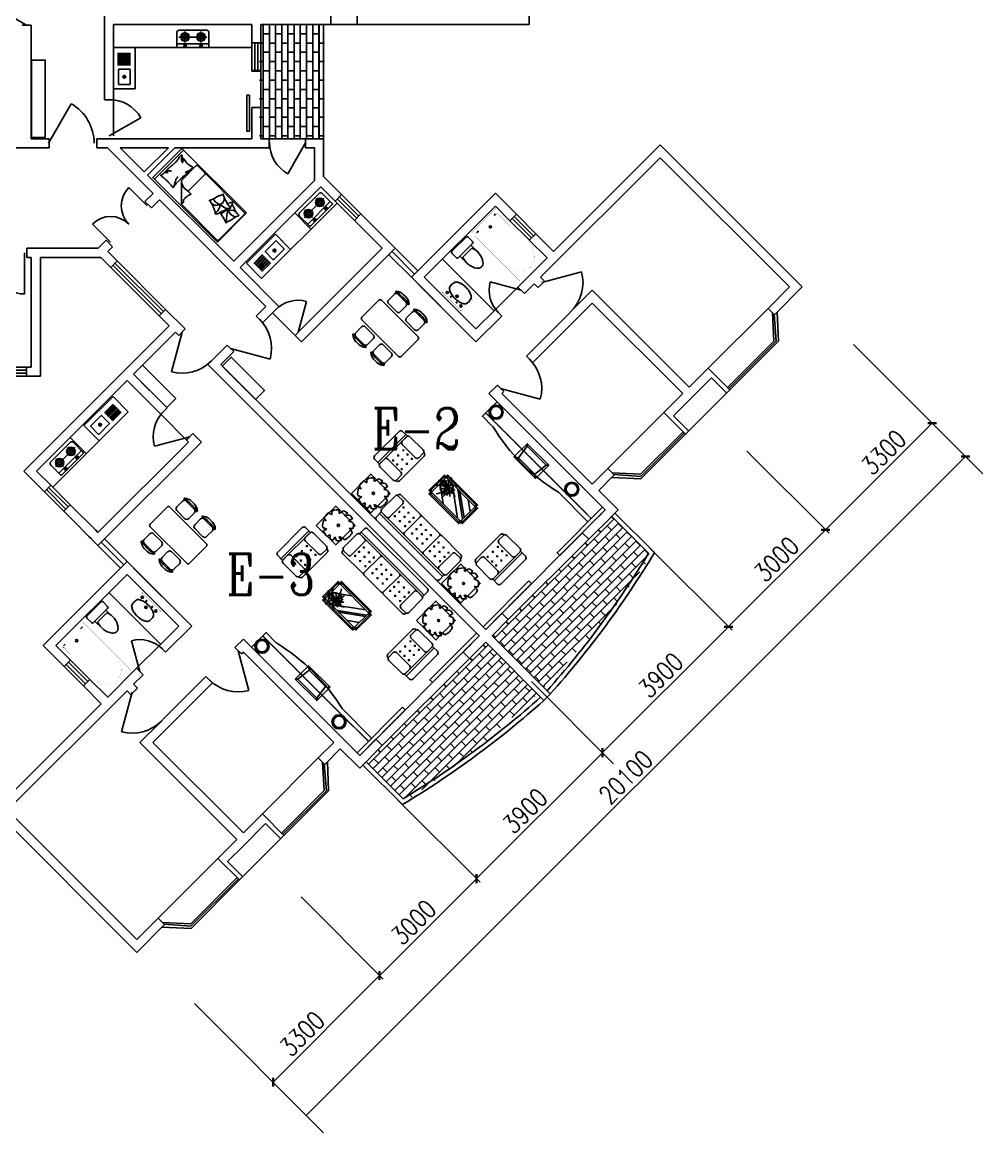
# Model space of a CAD drawing. Header units: millimetres. Extents: x 1146 to 47660, y 469 to 39299.
# Drawn here: x 26638 to 47660, y 734 to 25046 of the extents above; entities that cross this region are included whole.
import ezdxf
from ezdxf.enums import TextEntityAlignment as Align

# ---------------------------------------------------------------- set-up
doc = ezdxf.new("R2010")
doc.units = ezdxf.units.MM
doc.linetypes.add('DASH', pattern=[0.35, 0.25, -0.1])
for name, color, linetype in [('AXIS', 3, 'Continuous'), ('DOTE', 1, 'Continuous'), ('GROUND', 2, 'Continuous'), ('J', 8, 'Continuous'), ('JZ', 3, 'Continuous'), ('PJ', 8, 'Continuous'), ('PUB_DIM', 3, 'Continuous'), ('PUB_TEXT', 7, 'Continuous'), ('PUB_WINDW', 7, 'Continuous'), ('TOILET', 7, 'Continuous'), ('WALL', 255, 'Continuous'), ('WINDOW', 2, 'Continuous'), ('WINDOW_TEXT', 7, 'Continuous')]:
    doc.layers.add(name, color=color, linetype=linetype)
doc.layers.get('DOTE').off()
doc.styles.add('_ROMANC', font='ROMANC.shx', dxfattribs={"width": 0.75})
doc.styles.add('DIM_FONT', font='SIMPLEX', dxfattribs={"width": 0.8})
doc.styles.add('SIMPLEX', font='SIMPLEX.SHX')
doc.styles.get("Standard").update_dxf_attribs({"font": 'arial.ttf'})

# ---------------------------------------------------------------- blocks, each defined once
blk = doc.blocks.new('_DIMX')
at = {"const_width": 50}
blk.add_lwpolyline([(-70, -70), (70, 70)], dxfattribs=at)
blk = doc.blocks.new('M_E4')
for p, q in [((670, -80), (670, -137)), ((670, -86), (670, -97)), ((670, -663), (670, -614))]:
    blk.add_line(p, q)
at = {"const_width": 1.5}
for points in [[(-750, -750), (-750, 0)], [(-750, 0), (750, 0)], [(750, 0), (750, -750)], [(608, -56), (640, -56)], [(670, -90), (670, -656)], [(670, -663), (670, -655)], [(750, -750), (-750, -750)]]:
    blk.add_lwpolyline(points, dxfattribs=at)
for points in [[(-399, -56, 0.930688), (-388, -693, 0.930688)], [(670, -86, 0.414214), (640, -56, 0.414214)], [(670, -90, 0.041784), (670, -85, 0.412615)], [(640, -693, 0.414214), (670, -663, 0.414214)]]:
    blk.add_lwpolyline(points, format="xyb", dxfattribs=at)
at = {"const_width": 1.5, "flags": 128}
for points in [[(-399, -56), (608, -56)], [(-399, -694), (645, -692)]]:
    blk.add_lwpolyline(points, dxfattribs=at)
for radius in [25, 23]:
    blk.add_circle((550, -381), radius)
blk.add_arc((640, -663), 30, 270, 280.176)
at = {"width": 0.8, "flags": 9}
for tag in ['XSIZE', 'YSIZE']:
    blk.add_attdef(tag, (0, 0), '', height=0.5, dxfattribs=at)
blk = doc.blocks.new('M_E24TTP')
at = {"layer": 'TOILET', "color": 7}
for p, q in [((-170, 200), (-170, 430)), ((-140, 260), (140, 260)), ((170, 200), (170, 430)), ((-250, 30), (-250, 170)), ((-220, 200), (220, 200)), ((220, 0), (-220, 0)), ((250, 170), (250, 30))]:
    blk.add_line(p, q, dxfattribs=at)
for centre, radius, start, end in [((227, 413), 398, 143.3619, 202.5495), ((0, 590), 110, 33.4509, 146.5491), ((-227, 413), 398, 337.4505, 36.6381), ((-220, 170), 30, 90, 180), ((-220, 30), 30, 180, 270), ((220, 170), 30, 0, 90), ((220, 30), 30, 270, 0)]:
    blk.add_arc(centre, radius, start, end, dxfattribs=at)
at = {"style": 'DIM_FONT', "width": 0.8, "flags": 9}
for tag in ['XSIZE', 'YSIZE']:
    blk.add_attdef(tag, (0, 0), '', height=0.5, dxfattribs=at)
blk = doc.blocks.new('_E12ARX')
at = {"layer": 'J'}
for p, q in [((-450, 0), (-450, -471)), ((450, 0), (-450, 0)), ((450, -471), (450, 0)), ((450, 0), (450, -300)), ((-63, -103), (-336, -103)), ((-63, -132), (-336, -132)), ((-63, -153), (-336, -153)), ((-63, -182), (-336, -182)), ((-63, -203), (-336, -203)), ((-63, -232), (-336, -232)), ((22, -119), (22, -351)), ((347, -107), (34, -107)), ((359, -351), (359, -119)), ((450, -471), (-450, -471)), ((-63, -253), (-336, -253)), ((-63, -282), (-336, -282)), ((-63, -303), (-336, -303)), ((-63, -332), (-336, -332)), ((-63, -353), (-336, -353)), ((34, -363), (347, -363))]:
    blk.add_line(p, q, dxfattribs=at)
for points, const_width in [([(10, -113), (10, -357)], 2), ([(10, -113), (28, -95)], 1.91), ([(353, -95), (28, -95)], 1.8), ([(353, -95), (370, -113)], 1.91), ([(370, -357), (370, -113)], 2), ([(28, -375), (10, -357)], 1.91), ([(28, -375), (353, -375)], 1.8), ([(370, -357), (353, -375)], 1.91)]:
    blk.add_lwpolyline(points, dxfattribs=dict(at, const_width=const_width))
for points in [[(22, -119), (23, -115), (25, -111), (28, -109), (32, -107), (34, -107)], [(216, -235), (215, -245), (209, -255), (202, -261), (192, -265), (182, -265), (172, -261), (164, -255), (159, -245), (157, -235), (159, -225), (164, -215), (172, -209), (182, -205), (192, -205), (202, -209), (209, -215), (215, -225), (216, -235)], [(206, -235), (205, -242), (201, -248), (196, -252), (190, -254), (183, -254), (177, -252), (172, -248), (169, -242), (168, -235), (169, -228), (172, -222), (177, -218), (183, -215), (190, -215), (196, -218), (201, -222), (205, -228), (206, -235)], [(347, -107), (351, -108), (354, -110), (357, -113), (358, -117), (359, -119)], [(34, -363), (30, -362), (26, -360), (24, -357), (22, -353), (22, -351)], [(359, -351), (358, -355), (356, -358), (353, -361), (349, -363), (347, -363)]]:
    blk.add_lwpolyline(points, dxfattribs=at)
at = {"style": 'DIM_FONT', "width": 0.8, "flags": 9}
for tag in ['XSIZE', 'YSIZE']:
    blk.add_attdef(tag, (0, 0), '', height=0.5, dxfattribs=at)
blk = doc.blocks.new('M_C46QQU')
for p, q in [((-925, 770), (-327, 770)), ((-298, 740), (-298, 230)), ((-269, 770), (269, 770)), ((298, 740), (298, 230)), ((327, 770), (925, 770)), ((-1008, 250), (-1008, 661)), ((-975, 711), (-975, 720)), ((-958, 711), (-818, 711)), ((-768, 661), (-768, 250)), ((-713, 627), (-683, 597)), ((-683, 627), (-713, 597)), ((-713, 500), (-683, 469)), ((-683, 500), (-713, 469)), ((-556, 627), (-526, 597)), ((-526, 627), (-556, 597)), ((-556, 500), (-526, 469)), ((-526, 500), (-556, 469)), ((-398, 627), (-368, 597)), ((-368, 627), (-398, 597)), ((-398, 500), (-368, 469)), ((-368, 500), (-398, 469)), ((-138, 627), (-168, 597)), ((-168, 627), (-138, 597)), ((-138, 500), (-168, 469)), ((-168, 500), (-138, 469)), ((20, 627), (-11, 597)), ((-11, 627), (20, 597)), ((20, 500), (-11, 469)), ((-11, 500), (20, 469)), ((177, 627), (147, 597)), ((147, 627), (177, 597)), ((177, 500), (147, 469)), ((147, 500), (177, 469)), ((368, 627), (398, 597)), ((398, 627), (368, 597)), ((368, 500), (398, 469)), ((398, 500), (368, 469)), ((526, 627), (556, 597)), ((556, 627), (526, 597)), ((526, 500), (556, 469)), ((556, 500), (526, 469)), ((683, 627), (713, 597)), ((713, 627), (683, 597)), ((683, 500), (713, 469)), ((713, 500), (683, 469)), ((768, 661), (768, 250)), ((958, 711), (818, 711)), ((975, 711), (975, 720)), ((1008, 250), (1008, 661)), ((-713, 363), (-683, 332)), ((-683, 363), (-713, 332)), ((-526, 363), (-556, 332)), ((-556, 363), (-526, 332)), ((-398, 363), (-368, 332)), ((-368, 363), (-398, 332)), ((-138, 363), (-168, 332)), ((-168, 363), (-138, 332)), ((-11, 363), (20, 332)), ((20, 363), (-11, 332)), ((177, 363), (147, 332)), ((147, 363), (177, 332)), ((368, 363), (398, 332)), ((398, 363), (368, 332)), ((556, 363), (526, 332)), ((526, 363), (556, 332)), ((683, 363), (713, 332)), ((713, 363), (683, 332)), ((-975, 50), (-975, 203)), ((975, 200), (-975, 200)), ((975, 150), (-975, 150)), ((-818, 200), (-958, 200)), ((925, 0), (-925, 0)), ((818, 200), (958, 200)), ((975, 200), (975, 50))]:
    blk.add_line(p, q)
for centre, radius, start, end in [((-925, 720), 50, 90, 180), ((-328, 740), 30, 360, 90), ((-268, 740), 30, 90, 180), ((268, 740), 30, 0, 90), ((328, 740), 30, 90, 180), ((925, 720), 50, 360, 90), ((-958, 661), 50, 90, 180), ((-818, 661), 50, 0, 90), ((818, 661), 50, 90, 180), ((958, 661), 50, 0, 90), ((-958, 250), 50, 180, 270), ((-818, 250), 50, 270, 0), ((818, 250), 50, 180, 270), ((958, 250), 50, 270, 0), ((-925, 50), 50, 180, 270), ((-328, 230), 30, 270, 0), ((-268, 230), 30, 180, 270), ((268, 230), 30, 270, 360), ((328, 230), 30, 180, 270), ((925, 50), 50, 270, 0)]:
    blk.add_arc(centre, radius, start, end)
at = {"style": 'DIM_FONT', "width": 0.8, "flags": 9}
for tag in ['XSIZE', 'YSIZE']:
    blk.add_attdef(tag, (0, 0), '', height=0.5, dxfattribs=at)
blk = doc.blocks.new('M_C57NTX')
for p, q in [((-427, 268), (-471, 224)), ((-399, 268), (-471, 196)), ((-446, 283), (-446, 278)), ((-436, 293), (473, 293)), ((-436, 268), (473, 268)), ((436, 268), (509, 196)), ((465, 268), (509, 224)), ((483, 283), (483, 278)), ((-496, -226), (-496, 233)), ((-486, 243), (-481, 243)), ((-471, -226), (-471, 233)), ((-431, 72), (-217, 228)), ((-431, -116), (43, 228)), ((-431, -159), (102, 228)), ((-336, -222), (283, 228)), ((106, -222), (469, 42)), ((509, 233), (509, -226)), ((524, 243), (519, 243)), ((534, 233), (534, -226)), ((-486, -236), (-481, -236)), ((-399, -262), (-471, -189)), ((-427, -262), (-471, -218)), ((436, -262), (509, -189)), ((465, -262), (509, -218)), ((524, -236), (519, -236)), ((-446, -277), (-446, -272)), ((473, -262), (-436, -262)), ((473, -287), (-436, -287)), ((483, -277), (483, -272))]:
    blk.add_line(p, q)
blk.add_lwpolyline([(-431, -222), (-431, 228), (469, 228), (469, -222)], close=True)
at = {"const_width": 12}
for points in [[(123, 120, 1), (135, 120, 1)], [(189, 24, 1), (201, 24, 1)], [(225, 150, 1), (237, 150, 1)], [(253, 126, 1), (265, 126, 1)], [(264, 18, 1), (276, 18, 1)], [(277, 84, 1), (289, 84, 1)], [(288, 107, 1), (300, 107, 1)], [(294, 93, 1), (306, 93, 1)], [(297, 74, 1), (309, 74, 1)], [(305, 18, 1), (317, 18, 1)], [(308, 87, 1), (320, 87, 1)], [(409, 163, 1), (421, 163, 1)], [(418, 27, 1), (430, 27, 1)], [(486, 90, 1), (498, 90, 1)], [(220, -38, 1), (232, -38, 1)], [(324, -108, 1), (336, -108, 1)]]:
    blk.add_lwpolyline(points, format="xyb", close=True, dxfattribs=at)
blk.add_circle((308, 86), 144)
for centre, radius, start, end in [((-436, 283), 10, 90, 180), ((-436, 278), 10, 180, 270), ((109, 83), 193, 6.9904, 78.0284), ((781, 125), 490, 163.8561, 179.1105), ((156, 293), 219, 342.9456, 6.4814), ((473, 283), 10, 0, 90), ((473, 278), 10, 270, 0), ((-486, 233), 10, 90, 180), ((-481, 233), 10, 0, 90), ((228, -157), 293, 78.5516, 130.9815), ((280, -402), 502, 88.3286, 108.729), ((344, -194), 291, 103.0452, 139.7766), ((110, -88), 259, 48.7581, 83.8624), ((364, -84), 190, 114.0956, 166.2953), ((176, 42), 126, 28.8901, 78.4579), ((482, -98), 260, 134.4861, 189.3762), ((613, -62), 346, 155.0888, 185.9637), ((267, -555), 642, 70.5249, 87.8244), ((624, 28), 325, 171.2496, 218.2333), ((-395, 504), 810, 328.9873, 340.361), ((421, -27), 169, 62.9909, 135.9102), ((404, -128), 234, 53.3231, 115.7633), ((-1013, -1156), 1790, 39.0488, 42.6799), ((448, -69), 233, 85.8741, 126.9558), ((269, -208), 287, 31.315, 82.1378), ((519, 233), 10, 90, 180), ((524, 233), 10, 0, 90), ((-486, -226), 10, 180, 270), ((-481, -226), 10, 270, 0), ((519, -226), 10, 180, 270), ((524, -226), 10, 270, 0), ((-436, -272), 10, 90, 180), ((-436, -277), 10, 180, 270), ((473, -272), 10, 0, 90), ((473, -277), 10, 270, 0)]:
    blk.add_arc(centre, radius, start, end)
at = {"style": 'DIM_FONT', "width": 0.8, "flags": 9}
for tag in ['XSIZE', 'YSIZE']:
    blk.add_attdef(tag, (0, 0), '', height=0.5, dxfattribs=at)
blk = doc.blocks.new('M_C56KIS')
for p, q in [((62, 318), (72, 242)), ((72, 242), (101, 299)), ((101, 299), (101, 299))]:
    blk.add_line(p, q)
blk.add_lwpolyline([(294, 325), (294, -275), (-306, -275), (-306, 325)], close=True)
blk.add_circle((-46, -16), 24.7)
for centre, radius, start, end in [((-46, -12), 340, 112.0103, 142.6392), ((-371, -22), 380, 45.9782, 58.5315), ((-666, 365), 570, 348.5728, 356.6649), ((-46, -12), 348, 72.0426, 98.475), ((-46, -12), 341, 37.2751, 64.8245), ((-277, -88), 115, 97.3912, 159.6952), ((-332, -105), 143, 71.8009, 110.5991), ((-46, -12), 338, 154.3498, 173.0356), ((-402, 850), 718, 274.1465, 282.1238), ((-307, 139), 56.5, 8.941, 100.0107), ((207, 198), 84.2, 254.8555, 310.96), ((82, 215), 145, 319.7203, 351.7151), ((-46, -12), 345, 0.5321, 25.5856), ((-46, -12), 342, 185.9236, 201.5277), ((-287, -214), 106, 81.8314, 131.8278), ((-119, -230), 194, 141.6582, 174.3093), ((-46, -12), 333, 216.594, 237.4464), ((-456, -26), 353, 310.8536, 325.193), ((259, -243), 425, 177.9455, 193.2146), ((1320, -611), 1274, 161.2865, 167.5451), ((-13, -284), 151, 354.7323, 32.8544), ((-46, -12), 339, 302.6098, 320.6752), ((1199, 167), 1058, 196.6397, 201.9099), ((262, -63), 99.6, 227.0454, 270.9651), ((241, 102), 125, 263.2775, 297.8128), ((333, 45), 131, 215.3868, 249.7411), ((-46, -12), 344, 334.0767, 348.9021), ((-46, -12), 346, 251.5307, 290.63)]:
    blk.add_arc(centre, radius, start, end)
at = {"style": 'DIM_FONT', "width": 0.8, "flags": 9}
for tag in ['XSIZE', 'YSIZE']:
    blk.add_attdef(tag, (0, 0), '', height=0.5, dxfattribs=at)
blk = doc.blocks.new('M_C47JEV')
for p, q in [((381, 770), (-381, 770)), ((-465, 250), (-465, 661)), ((-431, 711), (-431, 720)), ((-415, 711), (-275, 711)), ((-225, 661), (-225, 250)), ((-136, 606), (-166, 637)), ((-166, 606), (-136, 637)), ((-136, 469), (-166, 499)), ((-166, 469), (-136, 499)), ((-9, 606), (21, 637)), ((21, 606), (-9, 637)), ((21, 469), (-9, 499)), ((-9, 469), (21, 499)), ((179, 606), (149, 637)), ((149, 606), (179, 637)), ((179, 469), (149, 499)), ((149, 469), (179, 499)), ((225, 661), (225, 250)), ((415, 711), (275, 711)), ((431, 711), (431, 720)), ((465, 250), (465, 661)), ((-136, 342), (-166, 372)), ((-166, 342), (-136, 372)), ((21, 342), (-9, 372)), ((-9, 342), (21, 372)), ((179, 342), (149, 372)), ((149, 342), (179, 372)), ((-431, 50), (-431, 203)), ((431, 200), (-431, 200)), ((431, 150), (-431, 150)), ((-275, 200), (-415, 200)), ((381, 0), (-381, 0)), ((275, 200), (415, 200)), ((431, 200), (431, 50))]:
    blk.add_line(p, q)
for centre, start, end in [((-381, 720), 90, 180), ((381, 720), 360, 90), ((-415, 661), 90, 180), ((-275, 661), 0, 90), ((275, 661), 90, 180), ((415, 661), 0, 90), ((-415, 250), 180, 270), ((-275, 250), 270, 0), ((275, 250), 180, 270), ((415, 250), 270, 0), ((-381, 50), 180, 270), ((381, 50), 270, 0)]:
    blk.add_arc(centre, 50, start, end)
at = {"style": 'DIM_FONT', "width": 0.8, "flags": 9}
for tag in ['XSIZE', 'YSIZE']:
    blk.add_attdef(tag, (0, 0), '', height=0.5, dxfattribs=at)
blk = doc.blocks.new('_DBLK')
blk.add_line((-0.5, 0), (0, -0.866))
blk.add_arc((-0.5, 0), 1, 300, 0)
at = {"style": 'SIMPLEX', "flags": 9}
blk.add_attdef('A', text='', height=1, dxfattribs=at).set_placement((0, 1.5), align=Align.MIDDLE)
blk = doc.blocks.new('_C12TBP')
at = {"layer": 'J'}
blk.add_lwpolyline([(0, 343), (423, 343), (423, -343), (0, -343)], close=True, dxfattribs=at)
for points in [[(0, 343), (59, 267), (59, -261), (0, -343)], [(59, 261), (382, 302), (423, 343)], [(382, 302), (382, -302)], [(59, -261), (382, -302), (423, -343)]]:
    blk.add_lwpolyline(points, dxfattribs=at)
at = {"style": 'DIM_FONT', "width": 0.8, "flags": 9}
for tag in ['XSIZE', 'YSIZE']:
    blk.add_attdef(tag, (0, 0), '', height=0.5, dxfattribs=at)
blk = doc.blocks.new('_WBLK')
for p, q in [((-0.5, 0.5), (0.5, 0.5)), ((0.5, 0.167), (-0.5, 0.167)), ((0.5, -0.167), (-0.5, -0.167)), ((-0.5, -0.5), (0.5, -0.5))]:
    blk.add_line(p, q)
at = {"style": 'SIMPLEX', "flags": 9}
blk.add_attdef('A', text='', height=1, dxfattribs=at).set_placement((0, 1.5), align=Align.MIDDLE)
blk = doc.blocks.new('M_E11')
for p, q in [((-280, -10), (-280, 0)), ((280, 0), (280, -10)), ((-251, -189), (-251, -186)), ((-248, -183), (-250, -185))]:
    blk.add_line(p, q)
at = {"const_width": 1.5}
for points in [[(-280, 0), (280, 0)], [(-326, -200), (-280, -5)], [(326, -204), (280, -5)]]:
    blk.add_lwpolyline(points, dxfattribs=at)
for points in [[(-326, -200, 0.008223), (-326, -204, 0.149285)], [(-326, -266, 0.149285), (-304, -337, 0.107079), (-231, -408, 0.075625), (-131, -450, 0.062436), (-1, -467, 0.062436), (130, -452, 0.075625), (230, -410, 0.107079), (304, -339, 0.149285), (326, -268, 0.005205), (326, -266, 0.086596)]]:
    blk.add_lwpolyline(points, format="xyb", dxfattribs=at)
at = {"const_width": 1.5, "flags": 128}
for points in [[(-326, -204), (-326, -268)], [(326, -204), (326, -268)]]:
    blk.add_lwpolyline(points, dxfattribs=at)
at = {"flags": 128}
for points in [[(-253, -188, 0.172546), (-250, -358, 0.726395)], [(253, -188, -0.172546), (250, -358, -0.726395)]]:
    blk.add_lwpolyline(points, format="xyb", dxfattribs=at)
for points in [[(253, -188, 0.098208), (193, -141, 0.066287), (110, -111, 0.052428), (0, -100, 0.052428), (-110, -111, 0.066287), (-193, -141, 0.093876), (-251, -186, 0.171377)], [(-250, -358, 0.091341), (-193, -401, 0.066287), (-110, -431, 0.052428), (0, -442, 0.052428), (110, -431, 0.066287), (193, -401, 0.091756), (250, -358, 0.171377)]]:
    blk.add_lwpolyline(points, format="xyb")
for centre, radius in [((-210, -75), 24), ((-210, -75), 24), ((-210, -75), 24), ((-90, -65), 10), ((0, -170), 25), ((0, -170), 15), ((90, -65), 10), ((210, -75), 24)]:
    blk.add_circle(centre, radius)
blk.add_arc((-250, -186), 1, 131.3224, 180)
at = {"width": 0.8, "flags": 9}
for tag in ['XSIZE', 'YSIZE']:
    blk.add_attdef(tag, (0, 0), '', height=0.5, dxfattribs=at)
blk = doc.blocks.new('M_C25MYD')
for p, q in [((-389, 921), (-290, 921)), ((298, 921), (397, 921)), ((-569, 821), (-109, 821)), ((-564, 754), (-564, 529)), ((-114, 754), (-114, 529)), ((117, 821), (577, 821)), ((122, 754), (122, 529)), ((572, 754), (572, 529)), ((-746, 342), (-746, -308)), ((704, 392), (-696, 392)), ((-497, 461), (-182, 461)), ((190, 461), (505, 461)), ((754, -308), (754, 342)), ((-696, -358), (704, -358)), ((-564, -720), (-564, -495)), ((-182, -427), (-497, -427)), ((-114, -720), (-114, -495)), ((122, -720), (122, -495)), ((505, -427), (190, -427)), ((572, -720), (572, -495)), ((-109, -787), (-569, -787)), ((-290, -887), (-389, -887)), ((577, -787), (117, -787)), ((397, -887), (298, -887))]:
    blk.add_line(p, q)
for centre, radius, start, end in [((-379, 606), 316, 91.7651, 130.7265), ((-300, 606), 316, 49.2735, 88.2349), ((307, 606), 316, 91.7651, 130.7265), ((387, 606), 316, 49.2735, 88.2349), ((-579, 837), 10, 130.7265, 202.67), ((-569, 841), 20, 202.67, 270), ((-339, -1857), 2713, 84.8023, 95.1977), ((-497, 754), 67.5, 90, 180), ((-182, 754), 67.5, 0, 90), ((-109, 841), 20, 270, 337.33), ((-100, 837), 10, 337.33, 49.2735), ((108, 837), 10, 130.7265, 202.67), ((117, 841), 20, 202.67, 270), ((347, -1857), 2713, 84.8023, 95.1977), ((190, 754), 67.5, 90, 180), ((505, 754), 67.5, 0, 90), ((577, 841), 20, 270, 337.33), ((587, 837), 10, 337.33, 49.2735), ((-696, 342), 50, 90, 180), ((-497, 529), 67.5, 180, 270), ((-182, 529), 67.5, 270, 0), ((190, 529), 67.5, 180, 270), ((505, 529), 67.5, 270, 0), ((704, 342), 50, 0, 90), ((-696, -308), 50, 180, 270), ((-497, -495), 67.5, 90, 180), ((-182, -495), 67.5, 0, 90), ((190, -495), 67.5, 90, 180), ((505, -495), 67.5, 0, 90), ((704, -308), 50, 270, 0), ((-579, -803), 10, 157.33, 229.2735), ((-569, -807), 20, 90, 157.33), ((-379, -572), 316, 229.2735, 268.2349), ((-339, 1890), 2713, 264.8023, 275.1977), ((-497, -720), 67.5, 180, 270), ((-300, -572), 316, 271.7651, 310.7265), ((-182, -720), 67.5, 270, 0), ((-109, -807), 20, 22.67, 90), ((-100, -803), 10, 310.7265, 22.67), ((108, -803), 10, 157.33, 229.2735), ((117, -807), 20, 90, 157.33), ((307, -572), 316, 229.2735, 268.2349), ((347, 1890), 2713, 264.8023, 275.1977), ((190, -720), 67.5, 180, 270), ((387, -572), 316, 271.7651, 310.7265), ((505, -720), 67.5, 270, 0), ((577, -807), 20, 22.67, 90), ((587, -803), 10, 310.7265, 22.67)]:
    blk.add_arc(centre, radius, start, end)
at = {"width": 0.8, "flags": 9}
for tag in ['XSIZE', 'YSIZE']:
    blk.add_attdef(tag, (0, 0), '', height=0.5, dxfattribs=at)
blk = doc.blocks.new('QIZ')
for p, q in [((-226, -155), (-226, 505)), ((100, 525), (-206, 525)), ((-150, -175), (-150, 525)), ((-123, 350), (123, 350)), ((0, 479), (0, -131)), ((150, -125), (150, 475)), ((-123, 0), (120, 0)), ((100, -175), (-206, -175))]:
    blk.add_line(p, q)
for points in [[(-213, 345), (-213, 353), (-166, 353), (-166, 345)], [(-213, -5), (-213, 3), (-166, 3), (-166, -5)]]:
    blk.add_lwpolyline(points, close=True)
for centre, radius in [((-190, 350), 28.2), ((0, 350), 94.3), ((0, 350), 79.3), ((0, 350), 44.3), ((-190, 0), 28.2), ((0, 0), 94.3), ((0, 0), 79.3), ((0, 0), 44.3)]:
    blk.add_circle(centre, radius)
for centre, radius, start, end in [((-206, 505), 20, 90, 180), ((100, 475), 50, 0, 90), ((-206, -155), 20, 180, 270), ((100, -125), 50, 270, 0)]:
    blk.add_arc(centre, radius, start, end)
blk = doc.blocks.new('_E3UGD')
blk.add_blockref('QIZ', (-150, -175))
at = {"style": 'DIM_FONT', "width": 0.8, "flags": 9}
for tag in ['XSIZE', 'YSIZE']:
    blk.add_attdef(tag, (0, 0), '', height=0.5, dxfattribs=at)
blk = doc.blocks.new('M_A2ZXL')
blk.add_line((-0.472, 0), (-0.472, -1))
blk.add_arc((-0.5, 0), 1, 271.6231, 0)
blk = doc.blocks.new('_DBLK1')
for p, q in [((-0.47, 0), (-0.47, -0.47)), ((0.47, 0), (0.47, -0.47))]:
    blk.add_line(p, q)
for centre, start, end in [((-0.47, 0), 270, 0), ((0.47, 0), 180, 270)]:
    blk.add_arc(centre, 0.47, start, end)
at = {"layer": 'WINDOW_TEXT', "style": 'SIMPLEX', "flags": 9}
blk.add_attdef('A', text='', height=1, dxfattribs=at).set_placement((0, 1.5), align=Align.MIDDLE)
blk = doc.blocks.new('M_C55HKH')
for p, q in [((0, -52), (900, -52)), ((26, -509), (26, -1968)), ((503, -489), (46, -489)), ((503, -489), (872, -858)), ((46, -761), (564, -761)), ((872, -1968), (872, -858)), ((146, -1456), (100, -1409)), ((211, -1478), (146, -1456)), ((278, -1459), (305, -1407)), ((278, -1459), (357, -1410)), ((299, -1273), (295, -1270)), ((307, -1352), (299, -1273)), ((305, -1407), (307, -1352)), ((357, -1410), (393, -1337)), ((393, -1337), (392, -1318)), ((163, -1664), (89, -1649)), ((249, -1682), (175, -1667)), ((249, -1682), (196, -1718)), ((278, -1459), (211, -1478)), ((219, -1643), (211, -1652)), ((251, -1606), (219, -1643)), ((249, -1682), (286, -1639)), ((249, -1682), (266, -1787)), ((292, -1700), (249, -1682)), ((278, -1459), (251, -1606)), ((317, -1498), (278, -1459)), ((286, -1639), (333, -1628)), ((391, -1769), (292, -1700)), ((412, -1527), (317, -1498)), ((333, -1628), (405, -1618)), ((495, -1523), (412, -1527)), ((154, -1766), (147, -1841)), ((196, -1718), (154, -1766)), ((266, -1787), (243, -1892)), ((469, -1839), (391, -1769)), ((46, -1988), (852, -1988))]:
    blk.add_line(p, q)
blk.add_lwpolyline([(0, -2000), (0, 0), (900, 0), (900, -2000)], close=True)
for points in [[(135, -134, -0.263368), (107, -115, -0.494818), (116, -96, -0.049225), (134, -94, -0.036831), (158, -96, -0.031893), (196, -104, 0.035782), (230, -111, 0.032941), (319, -117, 0.026564), (430, -111, 0.017905), (468, -106, -0.033397), (488, -104, -0.03204), (525, -104, 0.018442), (590, -107, 0.010837), (654, -107, 0.014624), (702, -104, 0.111249), (725, -96, -0.153708), (742, -92, -0.076444), (749, -94, -0.215512), (751, -96, -0.585858), (748, -99, 0.363489), (744, -102, 0.191716), (743, -113, -0.129675), (745, -130, -0.01735), (742, -147, 0.019326), (740, -162, 0.018818), (733, -230, 0.021828), (732, -289, 0.006204), (734, -323, 0.001963), (740, -430, 0.028341), (744, -466, -0.117014), (744, -475, -0.36606), (742, -476, -0.03973), (728, -473, -0.048309), (715, -468, 0.062981), (704, -464, 0.04058), (681, -461, 0.014345), (614, -458, 0.005484), (488, -459, 0.007153), (392, -462, 0.008762), (350, -465, -0.008153), (304, -468, -0.06251), (247, -463, 0.078669), (201, -461, 0.047825), (179, -466, -0.034494), (148, -473, -0.023571), (123, -476, -0.510228), (122, -475), (129, -445), (150, -363, 0.073041), (152, -343, 0.023305), (146, -282, 0.018299), (142, -259, -0.01097), (135, -221, -0.042281), (132, -187, -0.027201), (135, -133)], [(133, -150, -0.05369), (148, -163, -0.070312), (156, -175, -0.015448), (159, -183, -0.013244), (163, -194, -0.082127), (166, -212, -0.064164), (163, -235)], [(135, -134, -0.077379), (170, -159, -0.077379), (195, -194, -0.047525), (205, -218, -0.047525), (210, -244)], [(609, -107, 0.027842), (585, -118, 0.048685), (573, -126, 0.023666), (545, -150, 0.031223), (526, -171, 0.046801), (521, -179, 0.023191), (513, -196)], [(691, -102, 0.088153), (656, -105, 0.088153), (625, -120, 0.077547), (604, -142, 0.077547), (590, -169)], [(225, -460, 0.009729), (253, -451, 0.009729), (280, -441, 0.007971), (301, -432, 0.007971), (323, -423)], [(695, -462, 0.016108), (656, -436, 0.024599), (629, -421, 0.009477), (580, -397, 0.015937), (550, -385, 0.072521), (534, -381, 0.033339), (498, -381)], [(503, -489, -0.085272), (566, -599, -0.124044), (575, -686), (562, -782), (563, -854)], [(563, -854, -0.027362), (602, -838, -0.040834), (629, -830, -0.038441), (717, -821, -0.076528), (761, -826, -0.103649), (788, -840, 0.093398), (818, -857, 0.072727), (841, -861, 0.052315), (872, -858)], [(400, -1581, 0.025626), (402, -1591, 0.0108), (426, -1697, 0.00456), (445, -1769, 0.01125), (454, -1797, 0.069394), (462, -1813, -0.079756), (468, -1827, -0.106399), (469, -1839, -0.328642), (466, -1842, -0.299547), (461, -1840, 0.189917), (454, -1835, 0.033518), (446, -1833, 0.075627), (442, -1833, 0.053489), (436, -1835, 0.017838), (418, -1843, 0.038394), (397, -1855, -0.059529), (384, -1862, -0.035943), (362, -1869, -0.011245), (291, -1884, -0.006203), (259, -1889, 0.010783), (241, -1893, 0.019485), (230, -1895, 0.005062), (188, -1908, 0.101392), (167, -1919, -0.223768), (156, -1922, -0.25558), (153, -1920, -0.081563), (150, -1907, -0.071805), (151, -1893, 0.069985), (152, -1879, 0.03546), (145, -1831, 0.029432), (130, -1774, 0.001554), (121, -1746, -0.00152), (112, -1718, -0.004735), (102, -1689, 0.00382), (91, -1653, 0.296001), (66, -1634, -0.649774), (61, -1616, -0.02319), (65, -1613, 0.0288), (68, -1610, 0.005727), (73, -1605, -0.004358), (80, -1599, -0.027528), (94, -1586, -0.046214), (104, -1580, -0.194121), (117, -1579, 0.133719), (137, -1580, 0.005779), (155, -1575, 0.008882)]]:
    blk.add_lwpolyline(points, format="xyb")
blk.add_lwpolyline([(345, -1251, 0.101392), (366, -1238, -0.223768), (377, -1234, -0.25558), (380, -1236, -0.081563), (384, -1249, -0.071805), (384, -1263, 0.069985), (384, -1277, 0.03546), (394, -1324, 0.029432), (414, -1380, 0.001554), (425, -1407, -0.00152), (437, -1434, -0.004735), (448, -1462, 0.00382), (462, -1497, 0.296001), (488, -1515, -0.649774), (495, -1532, -0.02319), (491, -1536, 0.0288), (488, -1539, 0.005727), (484, -1544, -0.004358), (478, -1551, -0.027528), (464, -1564, -0.046214), (455, -1571, -0.194121), (442, -1573, 0.133719), (422, -1574, 0.011505), (387, -1586, 0.008882), (343, -1604, 0.012426), (286, -1629, -0.033612), (264, -1637), (218, -1652), (182, -1663, 0.224341), (170, -1674, -0.722772), (163, -1673, -0.103513), (163, -1670, 0.053465), (163, -1664, 0.030109), (161, -1646, -0.031436), (159, -1628, -0.05324), (160, -1616, 0.05518), (161, -1604, 0.056271), (157, -1583, 0.0108), (124, -1480, 0.00456), (100, -1409, 0.01125), (89, -1381, 0.069394), (80, -1366, -0.079756), (73, -1353, -0.106399), (71, -1341, -0.328642), (74, -1338, -0.299547), (79, -1340, 0.189917), (86, -1344, 0.033518), (94, -1345, 0.075627), (98, -1345, 0.053489), (104, -1343, 0.017838), (122, -1333, 0.038394), (141, -1319, -0.059529), (154, -1311, -0.035943), (175, -1303, -0.011245), (245, -1283, -0.006203), (276, -1275, 0.010783), (295, -1270, 0.019485), (305, -1266, 0.005062)], format="xyb", close=True)
for centre, start, end in [((46, -509), 90, 180), ((46, -741), 180, 270), ((46, -1968), 180, 270), ((852, -1968), 270, 0)]:
    blk.add_arc(centre, 20, start, end)
at = {"style": 'DIM_FONT', "width": 0.8, "flags": 9}
for tag in ['XSIZE', 'YSIZE']:
    blk.add_attdef(tag, (0, 0), '', height=0.5, dxfattribs=at)
blk = doc.blocks.new('1T4F42深金都')
h = blk.add_hatch()
h.set_pattern_fill('AR-BRSTD', color=8, scale=2, angle=90, style=0)
h.set_pattern_definition([(90, (1459637.07, -306422.11), (135.4836, -2e-13), []), (360, (1459637.07, -306422.11), (135.4836, -203.2), [135.4836, -135.4836])])
h.paths.add_polyline_path([(29456, -15206), (28029, -15206), (28029, -17706), (29456, -17706)])
at = {"layer": 'PJ'}
h = blk.add_hatch(dxfattribs=at)
h.set_pattern_fill('AR-BRSTD', color=256, scale=2, angle=45, style=0)
h.set_pattern_definition([(45, (-1341975.84, 786795.82), (-95.801372, 95.801372), []), (135, (-1341975.84, 786795.82), (-239.48547, -47.882726), [135.4836, -135.4836])])
h.paths.add_polyline_path([(35739, -25973), (33123, -28589), (34259, -29715), (35527, -28331), (36608, -26841)])
h = blk.add_hatch(dxfattribs=at)
h.set_pattern_fill('AR-BRSTD', color=256, scale=2, angle=45, style=0)
h.set_pattern_definition([(225, (-782403.47, 1346368.2), (-95.801372, 95.801372), []), (135, (-782403.47, 1346368.2), (47.882726, 239.48547), [135.4836, -135.4836])])
h.paths.add_polyline_path([(30365, -31347), (32981, -28730), (34107, -29867), (32724, -31134), (31234, -32215)])
at = {"color": 3, "linetype": 'ByBlock'}
for p, q in [((43860, -25043), (41031, -22214)), ((40419, -26267), (42751, -23935)), ((38298, -28388), (40418, -26269)), ((35540, -31146), (38296, -28390)), ((35539, -31148), (32782, -33904)), ((32781, -33905), (30661, -36025)), ((30660, -36027), (28327, -38359)), ((29435, -39467), (26606, -36639))]:
    blk.add_line(p, q, dxfattribs=at)
at = {"color": 8}
for points in [[(23341, -17682), (23041, -17682), (23041, -15986), (23341, -15986)], [(27217, -22683), (27412, -22488), (28142, -23217), (27946, -23412)], [(25274, -22861), (25469, -22666), (26199, -23395), (26003, -23591)]]:
    blk.add_lwpolyline(points, close=True, dxfattribs=at)
at = {"layer": 'AXIS', "color": 3}
for p, q in [((40495, -26345), (38698, -24548)), ((29055, -39086), (43479, -24662)), ((38374, -28466), (36577, -26669)), ((35781, -31388), (33984, -29591)), ((32858, -33981), (31061, -32184)), ((30737, -36103), (28940, -34306))]:
    blk.add_line(p, q, dxfattribs=at)
at = {"layer": 'DEFPOINTS', "color": 3, "linetype": 'ByBlock'}
for p in [(42751, -23935), (40418, -26268), (38297, -28389), (32782, -33905), (30660, -36026), (28327, -38359)]:
    blk.add_point(p, dxfattribs=at)
at = {"layer": 'DEFPOINTS', "color": 0, "linetype": 'ByBlock'}
blk.add_point((43412, -24595), dxfattribs=at)
at = {"layer": 'GROUND'}
for p, q in [((28062, -15921), (28062, -17021)), ((24838, -16846), (24838, -17646)), ((33688, -20953), (33193, -21448)), ((28314, -21518), (28838, -22041)), ((25868, -23738), (26434, -24304)), ((25340, -29300), (25835, -28805))]:
    blk.add_line(p, q, dxfattribs=at)
at = {"layer": 'JZ'}
for p, q in [((35739, -25973), (36466, -26700)), ((35739, -25973), (36547, -26781)), ((35810, -25902), (36676, -26768)), ((30365, -31347), (31173, -32155)), ((30365, -31347), (31092, -32074)), ((30294, -31417), (31161, -32284))]:
    blk.add_line(p, q, dxfattribs=at)
for centre, radius, start, end in [((18885, -16066), 20658, 318.3651, 328.7573), ((18903, -16051), 20754, 318.2845, 328.9079), ((20443, -14511), 20754, 301.0921, 311.7155), ((20459, -14493), 20658, 301.2427, 311.6349)]:
    blk.add_arc(centre, radius, start, end, dxfattribs=at)
at = {"layer": 'PJ'}
for p, q in [((33167, -21474), (32035, -20343)), ((35598, -25831), (32981, -28448)), ((35598, -25831), (32981, -28448)), ((35236, -26476), (33476, -28235)), ((25866, -28774), (24735, -27643)), ((30224, -31205), (32840, -28589)), ((32628, -29084), (30719, -30993))]:
    blk.add_line(p, q, dxfattribs=at)
for points in [[(27862, -15206), (27862, -15706), (25308, -15706)], [(28076, -20767), (29729, -19114)], [(29157, -19686), (28803, -19332)], [(25272, -22863), (25625, -23217)], [(33231, -23464), (32911, -23783), (33132, -24004)], [(25159, -23683), (23506, -25336)], [(24243, -24604), (23890, -24250)], [(35291, -26022), (35220, -26092), (34575, -25447)], [(27857, -28838), (28176, -28519), (28397, -28740)], [(30414, -30899), (30485, -30828), (29839, -30183)]]:
    blk.add_lwpolyline(points, dxfattribs=at)
at = {"layer": 'PJ', "linetype": 'DASH'}
for points in [[(32985, -23709), (35291, -26022)], [(28102, -28593), (30414, -30899)]]:
    blk.add_lwpolyline(points, dxfattribs=at)
at = {"layer": 'PJ'}
for points in [[(35539, -25773), (34543, -26769), (34602, -26827), (35598, -25831)], [(32923, -28389), (33924, -27388), (33982, -27446), (32981, -28448)], [(32923, -28389), (33924, -27388), (33982, -27446), (32981, -28448)], [(32782, -28531), (31758, -29554), (31817, -29612), (32840, -28589)], [(30165, -31147), (31161, -30151), (31220, -30209), (30224, -31205)]]:
    blk.add_lwpolyline(points, close=True, dxfattribs=at)
for centre, radius in [((33209, -23693), 155), ((33209, -23693), 125), ((34865, -25380), 155), ((34865, -25380), 125), ((28085, -28817), 155), ((28085, -28817), 125), ((29772, -30472), 155), ((29772, -30472), 125)]:
    blk.add_circle(centre, radius, dxfattribs=at)
for centre, start, end in [((36833, -21752), 211.4266, 238.5734), ((26144, -32440), 31.4266, 58.5734)]:
    blk.add_arc(centre, 4330, start, end, dxfattribs=at)
at = {"layer": 'PUB_DIM'}
blk.add_line((29036, -17706), (28141, -17706), dxfattribs=at)
at = {"layer": 'WALL'}
for p, q in [((24638, -15006), (24638, -16852)), ((29594, -15006), (29594, -15206)), ((30170, -15006), (30170, -15206)), ((33935, -15206), (33935, -15006)), ((22835, -15222), (23035, -15222)), ((23035, -15222), (23035, -17706)), ((24838, -16846), (24838, -15206)), ((24838, -15206), (27862, -15206)), ((27862, -15610), (27862, -15205)), ((28062, -15610), (28062, -15205)), ((28062, -15206), (29466, -15206)), ((29466, -15206), (29594, -15206)), ((30170, -15206), (33935, -15206)), ((23035, -15506), (23035, -17706)), ((28062, -15610), (27862, -15610)), ((28062, -15926), (28062, -15911)), ((28062, -16211), (27862, -16211)), ((27862, -16226), (27862, -16211)), ((27862, -16226), (28062, -16226)), ((24838, -16852), (24638, -16852)), ((27862, -17026), (27862, -17326)), ((27862, -17026), (28062, -17026)), ((28062, -17026), (28062, -17086)), ((28062, -17086), (28062, -17706)), ((23035, -17306), (23035, -17706)), ((27862, -17326), (27862, -17706)), ((23035, -17706), (23430, -17706)), ((23430, -17706), (23430, -17906)), ((24471, -17706), (24471, -17906)), ((26342, -17706), (24471, -17706)), ((25035, -17706), (25095, -17706)), ((27862, -17706), (26342, -17706)), ((28241, -17706), (28062, -17706)), ((28241, -17706), (28241, -17906)), ((29036, -17706), (29036, -17906)), ((29433, -17706), (29036, -17706)), ((29433, -17706), (29433, -18536)), ((23035, -17906), (22535, -17906)), ((23035, -17906), (22915, -17906)), ((23035, -17906), (23430, -17906)), ((24698, -17906), (24471, -17906)), ((24698, -17906), (24702, -17906)), ((25700, -18904), (24702, -17906)), ((24985, -17906), (25095, -17906)), ((24985, -17906), (26036, -17906)), ((25510, -18431), (24985, -17906)), ((26036, -17906), (25510, -18431)), ((26177, -17906), (25581, -18502)), ((26177, -17906), (26342, -17906)), ((26342, -17906), (28241, -17906)), ((29036, -17906), (29233, -17906)), ((29233, -17906), (29233, -18619)), ((36800, -17841), (34466, -20174)), ((39911, -20952), (36800, -17841)), ((36800, -18124), (34183, -20740)), ((39628, -20952), (36800, -18124)), ((27466, -20387), (25581, -18502)), ((27466, -20387), (29233, -18619)), ((29433, -18536), (29828, -18930)), ((25523, -19080), (25700, -18904)), ((29375, -18760), (27607, -20528)), ((29375, -18760), (29686, -19071)), ((29828, -18930), (29686, -19071)), ((31355, -20740), (33193, -18902)), ((31496, -20599), (33193, -18902)), ((33193, -18902), (33653, -19361)), ((25523, -19080), (25665, -19222)), ((25665, -19222), (25842, -19045)), ((28173, -21377), (25842, -19045)), ((33193, -19184), (31638, -20740)), ((33193, -19184), (33512, -19503)), ((28525, -19327), (28438, -19415)), ((28438, -19415), (28438, -19415)), ((30110, -19496), (30252, -19354)), ((30252, -19354), (30110, -19496)), ((30252, -19354), (31001, -20104)), ((30252, -19354), (30818, -19920)), ((33512, -19503), (33653, -19361)), ((28296, -19556), (28296, -19556)), ((30110, -19496), (30719, -20104)), ((24498, -20106), (24675, -19929)), ((24675, -19929), (24816, -20070)), ((33936, -19927), (34077, -19786)), ((33936, -19927), (34325, -20316)), ((34077, -19786), (34466, -20174)), ((22939, -20106), (22939, -20306)), ((23235, -20106), (22939, -20106)), ((24498, -20106), (23235, -20106)), ((24710, -20176), (24816, -20070)), ((24915, -20381), (24710, -20176)), ((31001, -20104), (28951, -22154)), ((28951, -21871), (30719, -20104)), ((23035, -20306), (22939, -20306)), ((23035, -20306), (23035, -22706)), ((23235, -20306), (23235, -22906)), ((24557, -20306), (23235, -20306)), ((24774, -20523), (24557, -20306)), ((24774, -20523), (24915, -20381)), ((34325, -20316), (33688, -20953)), ((28456, -21377), (27607, -20528)), ((32628, -22013), (31355, -20740)), ((32769, -22154), (31496, -20882)), ((32769, -21871), (31638, -20740)), ((32769, -21871), (31638, -20740)), ((34042, -20882), (33830, -21094)), ((34042, -20882), (34128, -20967)), ((34269, -20826), (34128, -20967)), ((34183, -20740), (34269, -20826)), ((33688, -20953), (33830, -21094)), ((34891, -21447), (35315, -21023)), ((37436, -23144), (35315, -21023)), ((39628, -20952), (39161, -21420)), ((39911, -20952), (39302, -21561)), ((27961, -21589), (28173, -21377)), ((28456, -21377), (28314, -21518)), ((34014, -22607), (35315, -21306)), ((37295, -23286), (35315, -21306)), ((25834, -21584), (25976, -21442)), ((26052, -21801), (25834, -21584)), ((26405, -21871), (25976, -21442)), ((28102, -21730), (27961, -21589)), ((28314, -21518), (28102, -21730)), ((33193, -21448), (32769, -21871)), ((33335, -21589), (32769, -22154)), ((33193, -21448), (33335, -21589)), ((33872, -22465), (34749, -21589)), ((34891, -21447), (34749, -21589)), ((34749, -21589), (34749, -21589)), ((34891, -21447), (34891, -21447)), ((39161, -21420), (39302, -21561)), ((26052, -21801), (22870, -24983)), ((26264, -22013), (26405, -21871)), ((28951, -21871), (28809, -22013)), ((25272, -22863), (26193, -21942)), ((26264, -22013), (26193, -21942)), ((28951, -22154), (28809, -22013)), ((26900, -22649), (27324, -22225)), ((27466, -22366), (27183, -22649)), ((27466, -22366), (27324, -22225)), ((26900, -22649), (27042, -22508)), ((34014, -22607), (33872, -22465)), ((22935, -22706), (22935, -22906)), ((22935, -22706), (23035, -22706)), ((32840, -28589), (26900, -22649)), ((32981, -28448), (27183, -22649)), ((37852, -22728), (37436, -23144)), ((37852, -22728), (38325, -23201)), ((22935, -22906), (23235, -22906)), ((25132, -23003), (23153, -24983)), ((23153, -24983), (25132, -23003)), ((25868, -23738), (25132, -23003)), ((26009, -23597), (25274, -22861)), ((37923, -22941), (37578, -23286)), ((37923, -22941), (38254, -23272)), ((33052, -23286), (33236, -23102)), ((35598, -25831), (33052, -23286)), ((35598, -25831), (33052, -23286)), ((33377, -23243), (33236, -23102)), ((33335, -23286), (33377, -23243)), ((33335, -23286), (35315, -25266)), ((36879, -23702), (37295, -23286)), ((37091, -23772), (37578, -23286)), ((25868, -23738), (26009, -23597)), ((36879, -23702), (37351, -24174)), ((37091, -23772), (37422, -24103)), ((26434, -24304), (26575, -24163)), ((26476, -24346), (26434, -24304)), ((26759, -24346), (26575, -24163)), ((24496, -26327), (26476, -24346)), ((24496, -26609), (26759, -24346)), ((23322, -25435), (22870, -24983)), ((23153, -24983), (23464, -25294)), ((35315, -25266), (35655, -24925)), ((35655, -24925), (35796, -25067)), ((35456, -25407), (35796, -25067)), ((23322, -25435), (23464, -25294)), ((35456, -25407), (35880, -25831)), ((23747, -25860), (23888, -25718)), ((23888, -25718), (23747, -25860)), ((23888, -25718), (24454, -26284)), ((23747, -25860), (24496, -26609)), ((35598, -25831), (35095, -26334)), ((35739, -25973), (35236, -26476)), ((35598, -25831), (35456, -25973)), ((35527, -26185), (35880, -25831)), ((24354, -26468), (24297, -26411)), ((24496, -26327), (24438, -26269)), ((35236, -26476), (35095, -26334)), ((25132, -26963), (23294, -28801)), ((26405, -28235), (25132, -26963)), ((26547, -28377), (25274, -27104)), ((23577, -28801), (25132, -27245)), ((26264, -28377), (25132, -27245)), ((26264, -28377), (25132, -27245)), ((32981, -28448), (33335, -28094)), ((32981, -28448), (33335, -28094)), ((33476, -28235), (33335, -28094)), ((33476, -28235), (33335, -28094)), ((25835, -28805), (26264, -28377)), ((25977, -28947), (26547, -28377)), ((33123, -28589), (33476, -28235)), ((33123, -28589), (33476, -28235)), ((27678, -28660), (27494, -28844)), ((30224, -31205), (27678, -28660)), ((30224, -31205), (27678, -28660)), ((32840, -28589), (32486, -28943)), ((33830, -29296), (33123, -28589)), ((34395, -29862), (33123, -28589)), ((23294, -28801), (23754, -29261)), ((23577, -28801), (23895, -29119)), ((25835, -28805), (25977, -28947)), ((27636, -28985), (27494, -28844)), ((32981, -28730), (32628, -29084)), ((34254, -30003), (32981, -28730)), ((23895, -29119), (23754, -29261)), ((27678, -28943), (27636, -28985)), ((27678, -28943), (29658, -30922)), ((32628, -29084), (32486, -28943)), ((24708, -29932), (25340, -29300)), ((25340, -29300), (25482, -29442)), ((24319, -29544), (24178, -29685)), ((24319, -29544), (24708, -29932)), ((25274, -29650), (25482, -29442)), ((25274, -29650), (25360, -29735)), ((26999, -29621), (25698, -30922)), ((26858, -29480), (25981, -30357)), ((26999, -29621), (26858, -29480)), ((22516, -32407), (25132, -29791)), ((24178, -29685), (24567, -30074)), ((25132, -29791), (25218, -29877)), ((25218, -29877), (25360, -29735)), ((34396, -29861), (34254, -30003)), ((22233, -32407), (24567, -30074)), ((25840, -30498), (25981, -30357)), ((25981, -30357), (25981, -30357)), ((25840, -30498), (25415, -30922)), ((25840, -30498), (25840, -30498)), ((30577, -30852), (30224, -31205)), ((30224, -31205), (30577, -30852)), ((30719, -30993), (30577, -30852)), ((27537, -33044), (25415, -30922)), ((27678, -32902), (25698, -30922)), ((29658, -30922), (29318, -31263)), ((29799, -31064), (29459, -31404)), ((29799, -31064), (30224, -31488)), ((30719, -30993), (30224, -31488)), ((29318, -31263), (29459, -31404)), ((25345, -35519), (22233, -32407)), ((25345, -35236), (22516, -32407)), ((28094, -32486), (27678, -32902)), ((28094, -32486), (28567, -32959)), ((28165, -32699), (27678, -33185)), ((28165, -32699), (28496, -33030)), ((27121, -33460), (27537, -33044)), ((27333, -33530), (27678, -33185)), ((27121, -33460), (27593, -33932)), ((27333, -33530), (27664, -33862)), ((25345, -35236), (25812, -34768)), ((25345, -35519), (25954, -34910)), ((25812, -34768), (25954, -34910))]:
    blk.add_line(p, q, dxfattribs=at)
at = {"layer": 'WINDOW'}
for p, q in [((29339, -15206), (29339, -17706)), ((29433, -15206), (29433, -17706)), ((30170, -15206), (29594, -15206)), ((30931, -20174), (31426, -20669)), ((31001, -20104), (31496, -20599)), ((30860, -20245), (31355, -20740)), ((37852, -22728), (39161, -21420)), ((39255, -21514), (39289, -22135)), ((39291, -21550), (39337, -22137)), ((39359, -21504), (39386, -22140)), ((39289, -22135), (38273, -23150)), ((39337, -22137), (38299, -23175)), ((39386, -22140), (38325, -23201)), ((36879, -23702), (35655, -24925)), ((36370, -25053), (37300, -24123)), ((36373, -25102), (37326, -24149)), ((36375, -25150), (37351, -24174)), ((35749, -25020), (36370, -25053)), ((35739, -25124), (36375, -25150)), ((35785, -25056), (36373, -25102)), ((24637, -26468), (25132, -26963)), ((24496, -26609), (24991, -27104)), ((24567, -26538), (25062, -27033)), ((28094, -32486), (29318, -31263)), ((29412, -31357), (29446, -31978)), ((29516, -31347), (29543, -31983)), ((29448, -31393), (29494, -31980)), ((29446, -31978), (28515, -32908)), ((29494, -31980), (28541, -32933)), ((29543, -31983), (28567, -32959)), ((27121, -33460), (25812, -34768)), ((26527, -34896), (27542, -33881)), ((26530, -34945), (27568, -33907)), ((26532, -34993), (27593, -33932)), ((25896, -34967), (26532, -34993)), ((25906, -34863), (26527, -34896)), ((25942, -34899), (26530, -34945))]:
    blk.add_line(p, q, dxfattribs=at)
blk.add_lwpolyline([(27811, -16756), (27751, -16756), (27751, -17541), (27811, -17541)], close=True, dxfattribs=at)
for points in [[(38325, -23201), (37909, -23617)], [(37351, -24174), (37909, -23617)], [(28567, -32959), (28009, -33516)], [(27593, -33932), (28009, -33516)]]:
    blk.add_lwpolyline(points, dxfattribs=at)
at = {"color": 3, "linetype": 'ByBlock', "xscale": -1}
for p, rotation in [((42751, -23935), 224.9999999999999), ((40418, -26268), 44.99999999999781), ((40418, -26268), 224.9999999999978), ((38297, -28389), 224.9999999999978), ((38297, -28389), 44.99999999999781)]:
    blk.add_blockref('_DIMX', p, dxfattribs=dict(at, rotation=rotation))
at = {"color": 0, "linetype": 'ByBlock', "xscale": -1, "rotation": 224.9999999999999}
blk.add_blockref('_DIMX', (43479, -24662), dxfattribs=at)
at = {"color": 3, "linetype": 'ByBlock'}
for p, rotation in [((35539, -31147), 224.9999999999978), ((35539, -31147), 44.99999999999781), ((32782, -33905), 44.99999999999781), ((32782, -33905), 224.9999999999978), ((30660, -36026), 224.9999999999978), ((30660, -36026), 44.99999999999781), ((28327, -38359), 224.9999999999978)]:
    blk.add_blockref('_DIMX', p, dxfattribs=dict(at, rotation=rotation))
at = {"layer": 'DOTE', "color": 1, "xscale": -1, "rotation": 225.0000000000057}
blk.add_blockref('M_E24TTP', (32396, -20016), dxfattribs=at)
at = {"layer": 'DOTE', "color": 1, "rotation": 225.0000000000057}
blk.add_blockref('M_E24TTP', (24409, -28003), dxfattribs=at)
at = {"layer": 'PJ', "xscale": -1}
for name, p, rotation in [('_E3UGD', (26575, -15330), 270), ('M_C55HKH', (26331, -17917), 44.99999999999987), ('_E3UGD', (29121, -19117), 314.9999999999882), ('M_E11', (32236, -21274), 135.0000000000056), ('M_C56KIS', (30479, -25493), 45.00000000002747), ('M_C57NTX', (32284, -25618), 315.0000000000065), ('M_C46QQU', (31242, -26708), 315.0000000000042), ('M_C56KIS', (29712, -26193), 45.00000000002747), ('M_C47JEV', (28698, -26489), 225.0000000000199), ('M_C47JEV', (33580, -27186), 45.0000000000042), ('M_C56KIS', (32451, -27465), 45.00000000002747), ('M_C56KIS', (31905, -28275), 45.00000000002747), ('M_E4', (24687, -28812), 315.0000000000056)]:
    blk.add_blockref(name, p, dxfattribs=dict(at, rotation=rotation))
at = {"layer": 'PJ'}
for name, p, rotation in [('M_E4', (33204, -20294), 135.0000000000058), ('M_C47JEV', (30819, -24382), 225.0000000000022), ('_E3UGD', (23675, -24568), 134.9598350487215), ('M_C46QQU', (31051, -26900), 135.0000000000179), ('M_C57NTX', (29961, -27942), 135.0000000000156), ('M_E11', (25666, -27843), 315.0000000000057), ('M_C47JEV', (31656, -29265), 45.00000000000695)]:
    blk.add_blockref(name, p, dxfattribs=dict(at, rotation=rotation))
for name, p, xscale, yscale, zscale, rotation in [('M_C25MYD', (30873, -21864), 0.81, 0.81, 0.81, 315.0000000000057), ('_C12TBP', (33836, -24909), -0.972, 0.972, 0.972, 225.0000000001374), ('M_C25MYD', (26240, -26393), 0.81, 0.81, 0.81, 315.0000000000057), ('_C12TBP', (29338, -29480), 0.972, 0.972, 0.972, 224.999999999874)]:
    blk.add_blockref(name, p, dxfattribs=dict(at, xscale=xscale, yscale=yscale, zscale=zscale, rotation=rotation))
at = {"layer": 'WALL', "xscale": -1}
for p, rotation in [((24838, -16163), 89.99999999999993), ((28394, -20449), 224.9999999999882)]:
    blk.add_blockref('_E12ARX', p, dxfattribs=dict(at, rotation=rotation))
at = {"layer": 'WALL', "rotation": 224.9999999999939}
blk.add_blockref('_E12ARX', (24841, -24002), dxfattribs=at)
at = {"layer": 'WINDOW', "color": 1}
for name, p, xscale, yscale, zscale, rotation in [('_DBLK', (22935, -14872), -700, 700, 700, 270), ('_WBLK', (22535, -22806), 800, 200.000000000291, 800, 180)]:
    blk.add_blockref(name, p, dxfattribs=dict(at, xscale=xscale, yscale=yscale, zscale=zscale, rotation=rotation))
at = {"layer": 'WINDOW'}
for name, p, xscale, yscale, zscale, rotation in [('_WBLK', (27962, -15911), -600.3857083166948, 200, 600.3857083166948, 89.99999999999993), ('_DBLK', (23911, -17806), -1000, 1000, 1000, 180), ('_DBLK', (24738, -17246), 800, 800, 800, 89.99999999999993), ('_DBLK', (28648, -17783), -800, 800, 800, 359.9999999999814), ('_DBLK1', (25170, -19575), 1200, 1200, 1200, 225), ('_WBLK', (29969, -19213), -600, 200.0000000003836, 600, 134.9999999999883), ('_WBLK', (33795, -19644), 600, 200.0000000000132, 600, 315.0000000000057), ('M_A2ZXL', (22465, -20206), 900, -900, 900, 180), ('_DBLK', (34529, -21172), -900, 900, 900, 135.0000000000055), ('_DBLK', (33511, -21271), -700, -700, 700, 45.00000000000566), ('_DBLK', (33625, -22854), -900, -900, 900, 225.0000000000057), ('_DBLK', (26221, -23950), -800, 800, 800, 314.9999999999938), ('_WBLK', (23605, -25577), 600, 200.0000000003836, 600, 314.9999999999939), ('_DBLK', (25658, -29124), 700, -700, 700, 45.00000000000566), ('_DBLK', (27247, -29232), 900, -900, 900, 225.0000000000057), ('_WBLK', (24036, -29402), -600, 200.0000000000132, 600, 135.0000000000055), ('_DBLK', (25565, -30137), 900, 900, 900, 315.0000000000057)]:
    blk.add_blockref(name, p, dxfattribs=dict(at, xscale=xscale, yscale=yscale, zscale=zscale, rotation=rotation))
at = {"layer": 'WINDOW', "color": 8}
for name, p, xscale, yscale, zscale, rotation in [('_WBLK', (25375, -20982), 1500, 200.0000000026473, 1500, 315), ('_DBLK', (28633, -21695), 700, 700, 700, 135), ('_DBLK', (27713, -21978), 900, 900, 900, 45.00000000000566), ('_DBLK', (26653, -22260), 900, 900, 900, 315.0000000000057)]:
    blk.add_blockref(name, p, dxfattribs=dict(at, xscale=xscale, yscale=yscale, zscale=zscale, rotation=rotation))
at = {"style": 'DIM_FONT', "oblique": -180, "width": 0.8, "flags": 9}
for tag, p, text_generation_flag in [('YSIZE', (6635, -13806), 6), ('XSIZE', (6635, -13806), 6), ('YSIZE', (34835, -13806), 4), ('XSIZE', (34835, -13806), 4)]:
    blk.add_attdef(tag, p, '', height=0.5, rotation=180, dxfattribs=dict(at, text_generation_flag=text_generation_flag))
at = {"layer": 'AXIS', "color": 3, "char_height": 400, "attachment_point": 5, "rotation": 45, "style": 'DIM_FONT'}
for s, insert in [('\\A1;3300', (41691, -24571)), ('\\A1;3000', (39344, -26912)), ('\\A1;3900', (36812, -29450)), ('\\A1;20100', (36046, -31683)), ('\\A1;3900', (33842, -32420)), ('\\A1;3000', (31403, -34859)), ('\\A1;3300', (28963, -37299))]:
    blk.add_mtext(s, dxfattribs=dict(at, insert=insert))
at = {"layer": 'PUB_TEXT', "color": 3, "style": '_ROMANC', "width": 0.75}
for s, p in [('E-2', (30496, -24504)), ('E-3', (27309, -27691))]:
    blk.add_text(s, height=896, dxfattribs=at).set_placement(p)

msp = doc.modelspace()

# ---------------------------------------------------------------- block references
at = {"layer": 'PUB_WINDW'}
msp.add_blockref('1T4F42深金都', (3800, 40202), dxfattribs=at)

doc.saveas('drawing.dxf')
